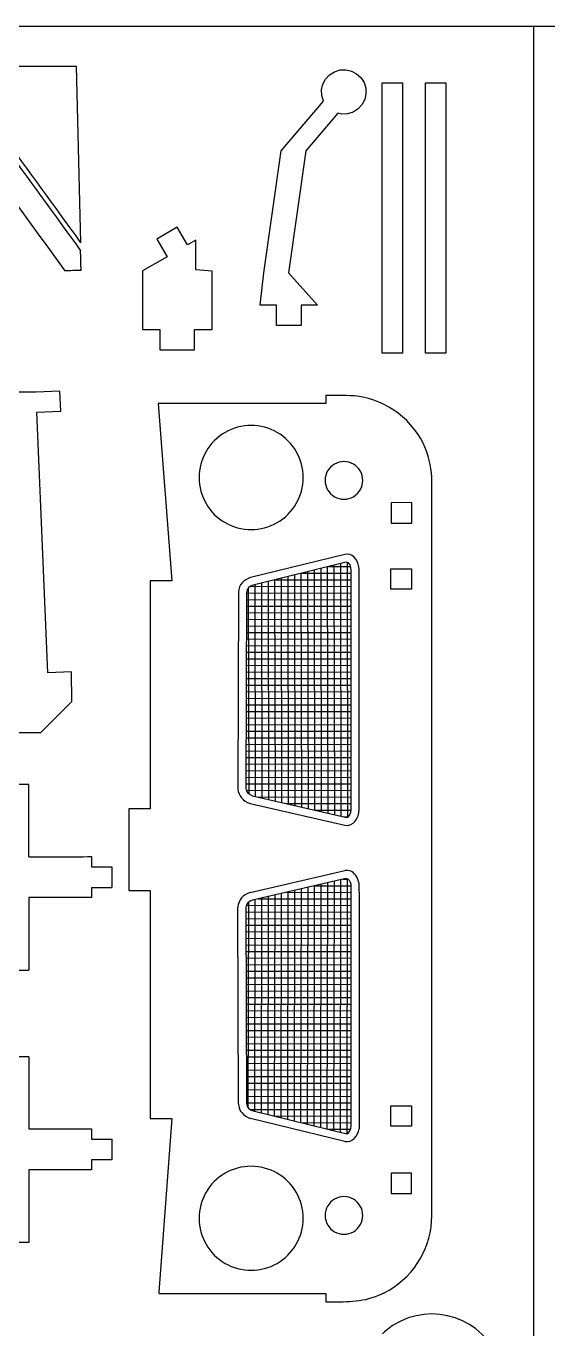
# Model space of a CAD drawing. Extents: x 827 to 1399, y 525 to 1105.
# Drawn here: x 956.2 to 1021.3, y 942.7 to 1105.4 of the extents above; entities that cross this region are included whole.
import ezdxf

# ---------------------------------------------------------------- set-up
doc = ezdxf.new("R2010")
doc.units = 0
doc.layers.get('0').update_dxf_attribs({"linetype": 'CONTINUOUS'})

msp = doc.modelspace()

# ---------------------------------------------------------------- linework, layer by layer
at = {"color": 5}
for p, q in [((829.465449, 1105.441268), (1399.465449, 1105.441268)), ((1019.465449, 1105.441268), (1019.465449, 525.441268))]:
    msp.add_line(p, q, dxfattribs=at)
at = {"color": 3}
for p, q in [((945.578049, 1100.399068), (962.412449, 1100.447168)), ((962.412449, 1100.447168), (962.958749, 1078.376968)), ((993.194049, 1098.179368), (993.531549, 1098.821368)), ((993.531549, 1098.821368), (994.023749, 1099.354168)), ((994.023749, 1099.354168), (994.637049, 1099.741368)), ((994.637049, 1099.741368), (995.329749, 1099.956768)), ((995.329749, 1099.956768), (996.054449, 1099.985468)), ((996.054449, 1099.985468), (996.762049, 1099.825568)), ((996.762049, 1099.825568), (997.404049, 1099.488068)), ((997.404049, 1099.488068), (997.936849, 1098.995868)), ((997.936849, 1098.995868), (998.324049, 1098.382568)), ((993.034149, 1097.471868), (993.194049, 1098.179368)), ((993.062849, 1096.747068), (993.034149, 1097.471868)), ((998.324049, 1098.382568), (998.539449, 1097.689868)), ((998.568149, 1096.965068), (998.408249, 1096.257568)), ((998.539449, 1097.689868), (998.568149, 1096.965068)), ((1000.592449, 1098.337468), (1003.142449, 1098.337468)), ((1000.592449, 1064.595268), (1000.592449, 1098.337468)), ((1003.142449, 1098.337468), (1003.142449, 1064.595268)), ((1005.979949, 1098.337468), (1008.529949, 1098.337468)), ((1005.979949, 1064.595268), (1005.979949, 1098.337468)), ((1008.529949, 1098.337468), (1008.529949, 1064.595268)), ((987.988349, 1089.852768), (993.278149, 1096.054368)), ((993.278149, 1096.054368), (993.062849, 1096.747068)), ((998.070749, 1095.615568), (997.578549, 1095.082768)), ((998.408249, 1096.257568), (998.070749, 1095.615568)), ((995.064149, 1094.560768), (991.048449, 1089.852768)), ((995.547749, 1094.451468), (995.064149, 1094.560768)), ((996.272549, 1094.480168), (995.547749, 1094.451468)), ((996.965249, 1094.695468), (996.272549, 1094.480168)), ((997.578549, 1095.082768), (996.965249, 1094.695468)), ((985.838549, 1074.601368), (987.988349, 1089.852768)), ((991.048449, 1089.852768), (988.898549, 1074.601368)), ((975.025049, 1080.302668), (972.472749, 1078.829168)), ((976.300049, 1078.094268), (975.025049, 1080.302668)), ((972.472749, 1078.829168), (973.747749, 1076.620668)), ((977.352149, 1078.701668), (976.300049, 1078.094268)), ((977.352149, 1075.007468), (977.352149, 1078.701668)), ((973.747749, 1076.620668), (970.687649, 1074.854068)), ((970.687649, 1074.854068), (970.687649, 1067.557168)), ((979.360049, 1074.814568), (977.352149, 1075.007468)), ((979.360049, 1067.557168), (979.360049, 1074.814568)), ((985.382149, 1070.596068), (985.838549, 1074.601368)), ((988.898549, 1074.601368), (992.522249, 1070.596068)), ((987.422149, 1070.596068), (985.382149, 1070.596068)), ((987.422149, 1068.045968), (987.422149, 1070.596068)), ((992.522249, 1070.596068), (990.482149, 1070.596068)), ((990.482149, 1070.596068), (990.482149, 1068.045968)), ((990.482149, 1068.045968), (987.422149, 1068.045968)), ((970.687649, 1067.557168), (972.855749, 1067.557168)), ((972.855749, 1067.557168), (972.855749, 1065.007168)), ((977.191949, 1067.557168), (979.360049, 1067.557168)), ((977.191949, 1065.007168), (977.191949, 1067.557168)), ((972.855749, 1065.007168), (977.191949, 1065.007168)), ((1003.142449, 1064.595268), (1000.592449, 1064.595268)), ((1008.529949, 1064.595268), (1005.979949, 1064.595268)), ((957.406849, 1059.709168), (862.982049, 1059.709168)), ((960.365549, 1059.836068), (957.406849, 1059.709168)), ((960.472749, 1057.337868), (960.365549, 1059.836068)), ((993.572149, 1058.290368), (972.652649, 1058.290368)), ((972.652649, 1058.290368), (974.350849, 1036.141568)), ((993.572149, 1059.300768), (993.572149, 1058.290368)), ((957.516949, 1057.210968), (960.472749, 1057.337868)), ((957.641949, 1054.298268), (957.516949, 1057.210968)), ((958.869049, 1024.672168), (957.641949, 1054.298268)), ((1006.799349, 956.816868), (1006.799349, 1048.590668)), ((974.350849, 1036.141568), (971.635649, 1036.141568)), ((971.635649, 1036.141568), (971.635649, 1007.667368)), ((961.825449, 1024.799468), (958.869049, 1024.672168)), ((961.869649, 1021.086068), (961.825449, 1024.799468)), ((957.989449, 1017.205968), (961.869649, 1021.086068)), ((862.394849, 1017.205868), (957.989449, 1017.205968)), ((971.635649, 1007.667368), (968.968749, 1007.667368)), ((968.968749, 1007.667368), (968.968749, 997.467268)), ((968.968749, 997.467268), (971.635649, 997.467268)), ((971.635649, 997.467268), (971.635649, 968.992968)), ((971.635649, 968.992968), (974.350849, 968.992968)), ((974.350849, 968.992968), (972.703149, 947.312568)), ((1006.707749, 955.418868), (1006.799349, 956.816868)), ((972.703149, 947.312568), (972.703149, 947.117168)), ((972.703149, 947.117168), (993.572149, 947.117168)), ((993.572149, 947.117168), (993.572149, 946.106668))]:
    msp.add_line(p, q, dxfattribs=at)
at = {"color": 7}
for p, q in [((1004.270449, 1045.910868), (1001.713949, 1045.909768)), ((1001.713949, 1045.909768), (1001.713949, 1043.359468)), ((1004.270549, 1043.360368), (1004.270449, 1045.910868)), ((1001.713949, 1043.359468), (1004.270549, 1043.360368)), ((1001.669249, 1037.647768), (1004.249349, 1037.647768)), ((1001.669249, 1035.097768), (1001.669249, 1037.647768)), ((1004.249349, 1037.647768), (1004.249349, 1035.097768)), ((1004.249349, 1035.097768), (1001.669249, 1035.097768)), ((1001.669249, 970.573268), (1004.249349, 970.573268)), ((1001.669249, 968.023268), (1001.669249, 970.573268)), ((1004.249349, 970.573268), (1004.249349, 968.023268)), ((1004.249349, 968.023268), (1001.669249, 968.023268)), ((1004.268249, 962.165668), (1001.711449, 962.165268)), ((1001.711449, 962.165268), (1001.711449, 959.614968)), ((1004.268149, 959.615368), (1004.268249, 962.165668)), ((1001.711449, 959.614968), (1004.268149, 959.615368))]:
    msp.add_line(p, q, dxfattribs=at)
at = {"color": 1}
for p, q in [((995.913849, 1039.455168), (984.160049, 1036.571468)), ((996.083249, 1038.467068), (984.494549, 1035.623868)), ((995.383449, 1038.295368), (995.449949, 1006.745868)), ((996.233749, 1039.486968), (995.913849, 1039.455168)), ((996.205149, 1038.475368), (996.272349, 1006.620868)), ((988.810149, 1036.682668), (988.870149, 1008.270768)), ((989.631849, 1036.884268), (989.692649, 1008.080168)), ((990.453349, 1037.085868), (990.514949, 1007.889568)), ((990.492349, 1037.095368), (996.738049, 1037.108568)), ((991.275049, 1037.287368), (991.337449, 1007.698968)), ((992.096749, 1037.488968), (992.159949, 1007.508368)), ((992.918449, 1037.690568), (992.982449, 1007.317668)), ((993.740049, 1037.892168), (993.804949, 1007.127068)), ((993.872049, 1037.924568), (996.662149, 1037.930368)), ((994.561749, 1038.093768), (994.627449, 1006.936468)), ((996.738049, 1007.572068), (996.738049, 1037.494868)), ((997.738049, 1007.528968), (997.738049, 1037.538068)), ((983.880649, 1035.243668), (983.934749, 1009.570268)), ((984.097049, 1035.437768), (996.738049, 1035.464368)), ((984.701749, 1035.674668), (984.757549, 1009.223868)), ((985.523449, 1035.876268), (985.580149, 1009.033268)), ((986.345149, 1036.077868), (986.402649, 1008.842568)), ((987.112749, 1036.266268), (996.738049, 1036.286468)), ((987.166849, 1036.279468), (987.225149, 1008.651968)), ((987.988449, 1036.481068), (988.047649, 1008.461368)), ((982.655749, 1034.748168), (982.596849, 1010.176268)), ((983.655649, 1034.700768), (983.596949, 1010.219068)), ((983.653449, 1033.792568), (996.738049, 1033.820168)), ((983.655449, 1034.614668), (996.738049, 1034.642268)), ((983.649549, 1032.148368), (996.738049, 1032.175968)), ((983.651549, 1032.970468), (996.738049, 1032.998068)), ((983.645549, 1030.504268), (996.738049, 1030.531868)), ((983.647549, 1031.326268), (996.738049, 1031.353868)), ((983.641649, 1028.860068), (996.738049, 1028.887668)), ((983.643649, 1029.682168), (996.738049, 1029.709768)), ((983.637749, 1027.215868), (996.738049, 1027.243468)), ((983.639649, 1028.037968), (996.738049, 1028.065568)), ((983.633749, 1025.571668), (996.738049, 1025.599268)), ((983.635749, 1026.393768), (996.738049, 1026.421368)), ((983.629849, 1023.927468), (996.738049, 1023.955068)), ((983.631749, 1024.749568), (996.738049, 1024.777168)), ((983.625849, 1022.283368), (996.738049, 1022.310968)), ((983.627849, 1023.105468), (996.738049, 1023.133068)), ((983.621949, 1020.639068), (996.738049, 1020.666768)), ((983.623949, 1021.461268), (996.738049, 1021.488868)), ((983.617949, 1018.994868), (996.738049, 1019.022568)), ((983.619949, 1019.816968), (996.738049, 1019.844668)), ((983.614049, 1017.350768), (996.738049, 1017.378368)), ((983.616049, 1018.172768), (996.738049, 1018.200468)), ((983.610149, 1015.706568), (996.738049, 1015.734268)), ((983.612049, 1016.528768), (996.738049, 1016.556368)), ((983.606149, 1014.062368), (996.738049, 1014.090068)), ((983.608149, 1014.884468), (996.738049, 1014.912168)), ((983.602249, 1012.418168), (996.738049, 1012.445868)), ((983.604149, 1013.240268), (996.738049, 1013.267968)), ((983.598249, 1010.773968), (996.738049, 1010.801668)), ((983.600249, 1011.596068), (996.738049, 1011.623768)), ((983.634349, 1009.951968), (996.738049, 1009.979568)), ((984.426949, 1009.300468), (996.184249, 1006.591868)), ((985.148949, 1009.133168), (996.738049, 1009.157568)), ((984.100449, 1008.349668), (995.913849, 1005.611868)), ((988.664449, 1008.318368), (996.738049, 1008.335468)), ((992.179549, 1007.503768), (996.732949, 1007.513368)), ((995.694949, 1006.689068), (996.372549, 1006.690468)), ((984.100449, 997.221268), (995.913849, 999.959068)), ((996.071649, 998.969168), (984.426949, 996.270468)), ((990.453349, 968.485268), (990.514949, 997.681568)), ((991.275049, 968.283768), (991.337449, 997.872168)), ((992.096749, 968.082168), (992.159949, 998.062768)), ((992.179549, 998.067368), (996.732949, 998.057768)), ((992.918449, 967.880568), (992.982449, 998.253468)), ((993.740049, 967.678968), (993.804949, 998.444068)), ((994.561749, 967.477368), (994.627449, 998.634668)), ((995.383449, 967.275768), (995.449949, 998.825268)), ((995.694949, 998.882068), (996.372549, 998.880668)), ((996.205149, 967.095768), (996.272349, 998.950268)), ((996.738049, 968.076168), (996.711149, 998.254368)), ((983.880649, 970.327468), (983.934749, 996.000868)), ((984.701749, 969.896468), (984.757549, 996.347268)), ((985.148949, 996.437968), (996.738049, 996.413568)), ((985.523449, 969.694868), (985.580149, 996.537868)), ((986.345149, 969.493268), (986.402649, 996.728568)), ((987.166849, 969.291668), (987.225149, 996.919168)), ((987.988449, 969.090068), (988.047649, 997.109768)), ((988.664449, 997.252768), (996.738049, 997.235668)), ((988.810149, 968.888468), (988.870149, 997.300368)), ((989.631849, 968.686868), (989.692649, 997.490968)), ((997.738049, 997.262968), (997.707649, 967.681768)), ((982.655749, 970.822768), (982.596849, 995.394668)), ((983.596949, 995.351868), (983.655649, 970.870168)), ((983.598249, 994.797168), (996.738049, 994.769468)), ((983.634349, 995.619168), (996.738049, 995.591568)), ((983.600249, 993.975068), (996.738049, 993.947368)), ((983.602249, 993.152968), (996.738049, 993.125268)), ((983.604149, 992.330868), (996.738049, 992.303168)), ((983.606149, 991.508768), (996.738049, 991.481068)), ((983.608149, 990.686668), (996.738049, 990.658968)), ((983.610149, 989.864568), (996.738049, 989.836868)), ((983.612049, 989.042368), (996.738049, 989.014768)), ((983.614049, 988.220368), (996.738049, 988.192768)), ((983.616049, 987.398368), (996.738049, 987.370668)), ((983.617949, 986.576268), (996.738049, 986.548568)), ((983.619949, 985.754168), (996.738049, 985.726468)), ((983.621949, 984.932068), (996.738049, 984.904368)), ((983.623949, 984.109868), (996.738049, 984.082268)), ((983.625849, 983.287768), (996.738049, 983.260168)), ((983.627849, 982.465668), (996.738049, 982.438068)), ((983.629849, 981.643668), (996.738049, 981.616068)), ((983.631749, 980.821568), (996.738049, 980.793968)), ((983.633749, 979.999468), (996.738049, 979.971868)), ((983.635749, 979.177368), (996.738049, 979.149768)), ((983.637749, 978.355268), (996.738049, 978.327668)), ((983.639649, 977.533168), (996.738049, 977.505568)), ((983.641649, 976.711068), (996.738049, 976.683468)), ((983.643649, 975.888968), (996.738049, 975.861368)), ((983.645549, 975.066868), (996.738049, 975.039268)), ((983.647549, 974.244868), (996.738049, 974.217268)), ((983.649549, 973.422768), (996.738049, 973.395168)), ((983.651549, 972.600668), (996.738049, 972.573068)), ((983.653449, 971.778568), (996.738049, 971.750968)), ((983.655449, 970.956468), (996.738049, 970.928868)), ((984.097049, 970.133368), (996.738049, 970.106768)), ((984.494549, 969.947068), (996.191749, 967.093068)), ((995.913849, 966.115768), (984.160049, 968.999468)), ((987.112749, 969.304868), (996.738049, 969.284668)), ((990.492349, 968.475768), (996.738049, 968.462568)), ((993.872049, 967.646568), (996.662149, 967.640768))]:
    msp.add_line(p, q, dxfattribs=at)
at = {"color": 3}
for points in [[(953.147349, 1090.913268), (956.416549, 1086.400268), (959.688249, 1081.889068), (962.958749, 1077.376968)], [(953.147449, 1091.913268), (956.416649, 1087.400268), (959.688349, 1082.889068), (962.958749, 1078.376968)], [(950.664749, 1089.124168), (954.108049, 1084.371368), (957.553549, 1079.620068), (960.997949, 1074.868068)], [(963.019649, 1074.918368), (962.999349, 1075.737868), (962.979049, 1076.557468), (962.958749, 1077.376968)], [(963.019649, 1074.918368), (962.345749, 1074.901568), (961.671849, 1074.884868), (960.997949, 1074.868068)], [(997.487149, 1059.209168), (996.587849, 1059.327568), (994.511049, 1059.300768), (993.572149, 1059.300768)], [(1005.984049, 1052.689268), (1004.541849, 1056.170868), (1001.223449, 1058.717368), (997.487149, 1059.209168)], [(1006.799349, 1048.590668), (1006.753549, 1049.988768), (1006.522049, 1051.390468), (1005.984049, 1052.689268)], [(956.492749, 1010.705168), (953.982949, 1010.704868), (951.473049, 1010.704568), (948.963249, 1010.704268)], [(956.487849, 1001.691868), (956.489449, 1004.696268), (956.491149, 1007.700768), (956.492749, 1010.705168)], [(956.487849, 1001.691868), (959.097549, 1001.692368), (961.707349, 1001.692868), (964.317049, 1001.693368)], [(964.317049, 1001.693368), (964.317349, 1001.267368), (964.317549, 1000.841468), (964.317849, 1000.415468)], [(964.317849, 1000.415468), (965.170249, 1000.415668), (966.022549, 1000.415768), (966.874949, 1000.415968)], [(966.874949, 1000.415968), (966.875049, 999.562168), (966.875249, 998.708268), (966.875349, 997.854468)], [(964.318849, 997.854168), (965.171049, 997.854268), (966.023149, 997.854368), (966.875349, 997.854468)], [(964.318849, 997.854168), (964.319049, 997.427568), (964.319349, 997.000968), (964.319549, 996.574368)], [(956.488249, 996.573368), (956.487449, 993.551768), (956.486749, 990.530168), (956.485949, 987.508568)], [(964.319549, 996.574368), (961.709149, 996.574068), (959.098649, 996.573668), (956.488249, 996.573368)], [(948.971549, 987.512768), (951.476349, 987.511368), (953.981149, 987.509968), (956.485949, 987.508568)], [(956.492749, 976.691668), (953.982949, 976.691368), (951.473049, 976.691068), (948.963249, 976.690768)], [(956.492749, 976.691668), (956.491149, 973.687268), (956.489449, 970.682768), (956.487849, 967.678368)], [(956.487849, 967.678368), (959.097549, 967.678868), (961.707349, 967.679368), (964.317049, 967.679868)], [(964.317049, 967.679868), (964.317349, 967.253868), (964.317549, 966.827968), (964.317849, 966.401968)], [(964.317849, 966.401968), (965.170249, 966.402168), (966.022549, 966.402268), (966.874949, 966.402468)], [(966.874949, 966.402468), (966.875049, 965.548668), (966.875249, 964.694768), (966.875349, 963.840968)], [(966.875349, 963.840968), (966.023149, 963.840868), (965.171049, 963.840768), (964.318849, 963.840668)], [(964.318849, 963.840668), (964.319049, 963.414068), (964.319349, 962.987468), (964.319549, 962.560868)], [(956.488249, 962.559868), (956.487449, 959.538268), (956.486749, 956.516668), (956.485949, 953.495068)], [(964.319549, 962.560868), (961.709149, 962.560568), (959.098649, 962.560168), (956.488249, 962.559868)], [(1000.187749, 946.921968), (1003.669349, 948.363968), (1006.215949, 951.682668), (1006.707749, 955.418868)], [(956.485949, 953.495068), (953.981149, 953.496468), (951.476349, 953.497868), (948.971549, 953.499268)], [(993.572149, 946.106668), (995.964549, 946.106668), (997.930049, 945.986868), (1000.187749, 946.921968)], [(1015.251349, 938.625468), (1013.305549, 944.075668), (1006.801449, 946.250368), (1001.976349, 943.167868)], [(1001.976349, 943.167868), (1001.725349, 943.007568), (1000.767249, 942.307468), (1000.642749, 942.087968)]]:
    msp.add_open_spline(points, degree=3, dxfattribs=at)
at = {"color": 1}
for points in [[(980.989349, 1054.674633), (980.006027, 1054.108343), (979.176474, 1053.278791), (978.610184, 1052.295468)], [(984.239349, 1055.545468), (983.104622, 1055.546708), (981.971432, 1055.243071), (980.989349, 1054.674633)], [(987.489349, 1054.674633), (986.507266, 1055.243071), (985.374077, 1055.546708), (984.239349, 1055.545468)], [(989.868514, 1052.295468), (989.302224, 1053.278791), (988.472672, 1054.108343), (987.489349, 1054.674633)], [(978.610184, 1052.295468), (978.041747, 1051.313385), (977.738109, 1050.180196), (977.739349, 1049.045468)], [(990.739349, 1049.045468), (990.740589, 1050.180196), (990.436952, 1051.313385), (989.868514, 1052.295468)], [(993.78599, 1049.868068), (993.580478, 1049.513007), (993.470701, 1049.103316), (993.471149, 1048.693068)], [(994.646149, 1050.728228), (994.29064, 1050.523492), (993.990725, 1050.223577), (993.78599, 1049.868068)], [(995.821149, 1051.043068), (995.410902, 1051.043516), (995.00121, 1050.93374), (994.646149, 1050.728228)], [(996.996149, 1050.728228), (996.641089, 1050.93374), (996.231397, 1051.043516), (995.821149, 1051.043068)], [(997.856309, 1049.868068), (997.651573, 1050.223577), (997.351658, 1050.523492), (996.996149, 1050.728228)], [(998.171149, 1048.693068), (998.171597, 1049.103316), (998.061821, 1049.513007), (997.856309, 1049.868068)], [(977.739349, 1049.045468), (977.738109, 1047.910741), (978.041747, 1046.777551), (978.610184, 1045.795468)], [(989.868514, 1045.795468), (990.436952, 1046.777551), (990.740589, 1047.910741), (990.739349, 1049.045468)], [(993.471149, 1048.693068), (993.470701, 1048.282821), (993.580478, 1047.873129), (993.78599, 1047.518068)], [(997.856309, 1047.518068), (998.061821, 1047.873129), (998.171597, 1048.282821), (998.171149, 1048.693068)], [(993.78599, 1047.518068), (993.990725, 1047.162559), (994.29064, 1046.862644), (994.646149, 1046.657908)], [(994.646149, 1046.657908), (995.00121, 1046.452396), (995.410902, 1046.34262), (995.821149, 1046.343068)], [(995.821149, 1046.343068), (996.231397, 1046.34262), (996.641089, 1046.452396), (996.996149, 1046.657908)], [(996.996149, 1046.657908), (997.351658, 1046.862644), (997.651573, 1047.162559), (997.856309, 1047.518068)], [(978.610184, 1045.795468), (979.176474, 1044.812145), (980.006027, 1043.982593), (980.989349, 1043.416303)], [(987.489349, 1043.416303), (988.472672, 1043.982593), (989.302224, 1044.812145), (989.868514, 1045.795468)], [(980.989349, 1043.416303), (981.971432, 1042.847866), (983.104622, 1042.544228), (984.239349, 1042.545468)], [(984.239349, 1042.545468), (985.374077, 1042.544228), (986.507266, 1042.847866), (987.489349, 1043.416303)], [(996.738049, 1037.494868), (996.722649, 1037.850268), (996.542149, 1038.512768), (996.083249, 1038.467068)], [(997.738049, 1037.538068), (997.698449, 1038.453868), (997.104249, 1039.450768), (996.233749, 1039.486968)], [(984.160049, 1036.571468), (983.304649, 1036.269568), (982.699849, 1035.677268), (982.655749, 1034.748168)], [(984.494549, 1035.623868), (984.021349, 1035.456868), (983.679549, 1035.206268), (983.655649, 1034.700768)], [(982.596849, 1010.176268), (982.636349, 1009.253668), (983.236149, 1008.646468), (984.100449, 1008.349668)], [(983.596949, 1010.219068), (983.618349, 1009.717968), (983.966049, 1009.458768), (984.426949, 1009.300468)], [(995.913849, 1005.611868), (997.032349, 1005.433568), (997.695649, 1006.545268), (997.738049, 1007.528968)], [(996.184249, 1006.591868), (996.477349, 1006.606368), (996.720449, 1007.164568), (996.738049, 1007.572068)], [(997.299849, 999.349568), (996.909249, 999.870668), (996.499849, 1000.010968), (995.913849, 999.959068)], [(997.738049, 997.262968), (997.727349, 998.058068), (997.790349, 998.695268), (997.299849, 999.349568)], [(996.711149, 998.254368), (996.680149, 998.477768), (996.465049, 999.003768), (996.071649, 998.969168)], [(984.100449, 997.221268), (983.236149, 996.924468), (982.636349, 996.317268), (982.596849, 995.394668)], [(984.426949, 996.270468), (983.966049, 996.112168), (983.618349, 995.852968), (983.596949, 995.351868)], [(982.655749, 970.822768), (982.699549, 969.899168), (983.298949, 969.303368), (984.160049, 968.999468)], [(983.655649, 970.870168), (983.679549, 970.364968), (984.032549, 970.110168), (984.494549, 969.947068)], [(995.913849, 966.115768), (996.910249, 965.944868), (997.569849, 966.866668), (997.707649, 967.681768)], [(996.191749, 967.093068), (996.471649, 967.104468), (996.720249, 967.664368), (996.738049, 968.076168)], [(980.989349, 962.154633), (980.006027, 961.588343), (979.176474, 960.758791), (978.610184, 959.775468)], [(984.239349, 963.025468), (983.104622, 963.026708), (981.971432, 962.723071), (980.989349, 962.154633)], [(987.489349, 962.154633), (986.507266, 962.723071), (985.374077, 963.026708), (984.239349, 963.025468)], [(989.868514, 959.775468), (989.302224, 960.758791), (988.472672, 961.588343), (987.489349, 962.154633)], [(978.610184, 959.775468), (978.041747, 958.793385), (977.738109, 957.660196), (977.739349, 956.525468)], [(990.739349, 956.525468), (990.740589, 957.660196), (990.436952, 958.793385), (989.868514, 959.775468)], [(994.646149, 958.913228), (994.29064, 958.708492), (993.990725, 958.408577), (993.78599, 958.053068)], [(995.821149, 959.228068), (995.410902, 959.228516), (995.00121, 959.11874), (994.646149, 958.913228)], [(996.996149, 958.913228), (996.641089, 959.11874), (996.231397, 959.228516), (995.821149, 959.228068)], [(997.856309, 958.053068), (997.651573, 958.408577), (997.351658, 958.708492), (996.996149, 958.913228)], [(993.78599, 958.053068), (993.580478, 957.698007), (993.470701, 957.288316), (993.471149, 956.878068)], [(998.171149, 956.878068), (998.171597, 957.288316), (998.061821, 957.698007), (997.856309, 958.053068)], [(977.739349, 956.525468), (977.738109, 955.390741), (978.041747, 954.257551), (978.610184, 953.275468)], [(989.868514, 953.275468), (990.436952, 954.257551), (990.740589, 955.390741), (990.739349, 956.525468)], [(993.471149, 956.878068), (993.470701, 956.467821), (993.580478, 956.058129), (993.78599, 955.703068)], [(993.78599, 955.703068), (993.990725, 955.347559), (994.29064, 955.047644), (994.646149, 954.842908)], [(996.996149, 954.842908), (997.351658, 955.047644), (997.651573, 955.347559), (997.856309, 955.703068)], [(997.856309, 955.703068), (998.061821, 956.058129), (998.171597, 956.467821), (998.171149, 956.878068)], [(994.646149, 954.842908), (995.00121, 954.637396), (995.410902, 954.52762), (995.821149, 954.528068)], [(995.821149, 954.528068), (996.231397, 954.52762), (996.641089, 954.637396), (996.996149, 954.842908)], [(978.610184, 953.275468), (979.176474, 952.292145), (980.006027, 951.462593), (980.989349, 950.896303)], [(987.489349, 950.896303), (988.472672, 951.462593), (989.302224, 952.292145), (989.868514, 953.275468)], [(980.989349, 950.896303), (981.971432, 950.327866), (983.104622, 950.024228), (984.239349, 950.025468)], [(984.239349, 950.025468), (985.374077, 950.024228), (986.507266, 950.327866), (987.489349, 950.896303)]]:
    msp.add_open_spline(points, degree=3, dxfattribs=at)

doc.saveas('drawing.dxf')
